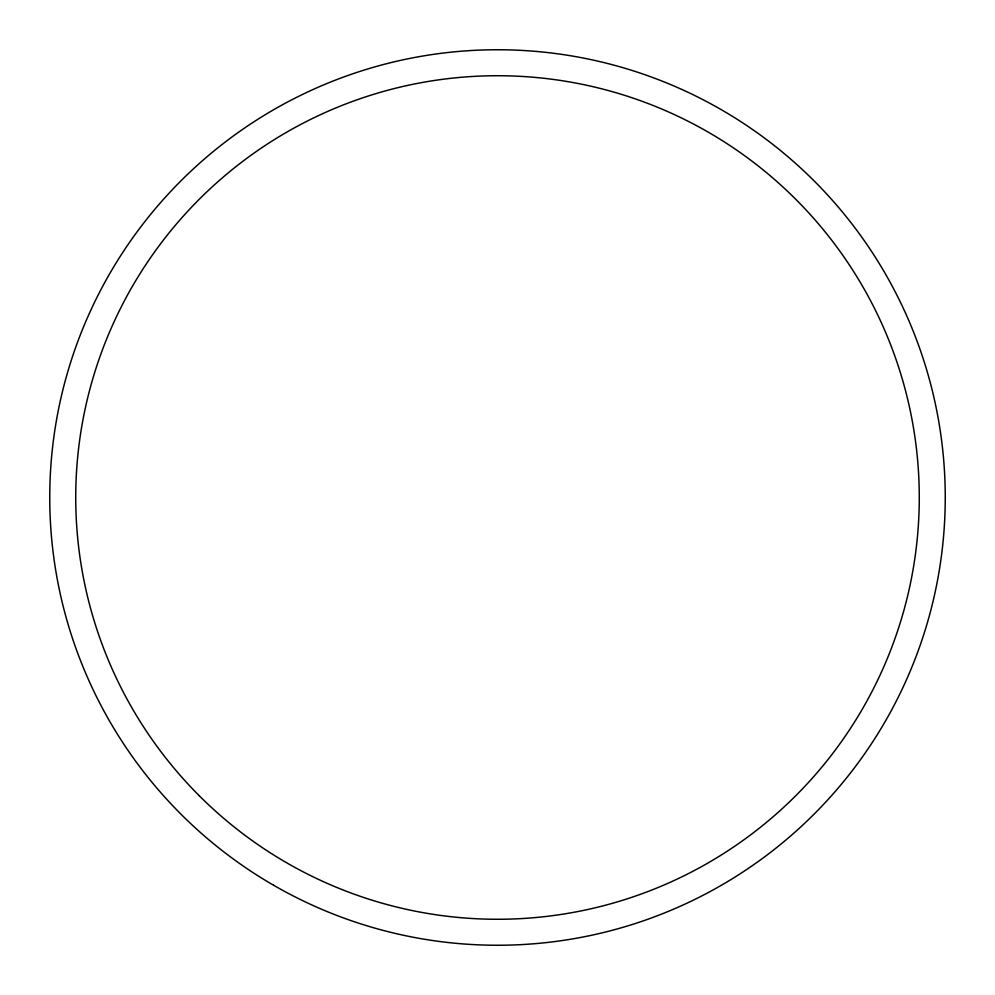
<?xml version="1.0" encoding="UTF-8"?>
<svg xmlns="http://www.w3.org/2000/svg" width="995" height="995" viewBox="0 0 995 995"><rect width="100%" height="100%" fill="white"/><g stroke="black" fill="none" stroke-linecap="round" stroke-linejoin="round"><path stroke-width="1.49" d="M273.625 885.264A447.75 447.75 0 0 0 945.25 497.5A447.75 447.75 0 0 0 273.625 109.736A447.75 447.75 0 0 0 273.625 885.264M199.261 795.739A421.78 421.78 0 0 0 904.903 606.664A421.78 421.78 0 0 0 388.336 90.097A421.78 421.78 0 0 0 199.261 795.739"/></g></svg>
